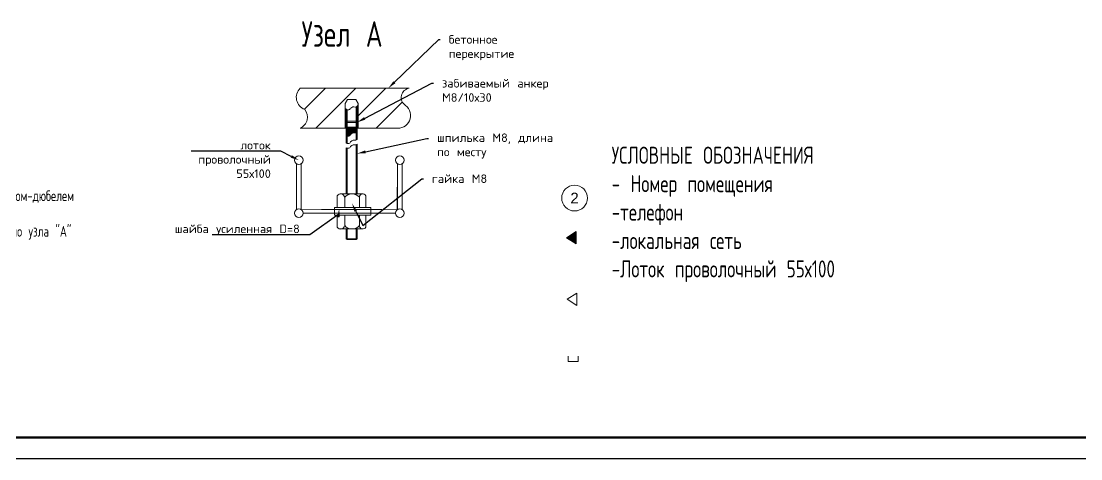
# Model space of a CAD drawing. Header units: millimetres. Extents: x 19315 to 19945, y -12070 to -11773.
# Drawn here: x 19469.2 to 19717.7, y -12070.5 to -11967.8 of the extents above; entities that cross this region are included whole.
import ezdxf
from ezdxf import colors
from ezdxf.entities.mleader import LeaderData, LeaderLine
from ezdxf.enums import TextEntityAlignment as Align
from ezdxf.math import Vec2, Vec3

# ---------------------------------------------------------------- set-up
doc = ezdxf.new("R2010")
doc.units = ezdxf.units.MM
for name, color, linetype in [('0 @ 0.01', 7, 'Continuous'), ('0 @ 0.125', 7, 'Continuous'), ('0 @ 0.25', 7, 'Continuous'), ('0 @ 1', 7, 'Continuous'), ('0 @ 2', 7, 'Continuous'), ('0_FORMAT', 7, 'Continuous')]:
    doc.layers.add(name, color=color, linetype=linetype)
doc.layers.add('АР 0', color=7, linetype='Continuous', lineweight=15)
doc.layers.add('Экспликация', color=255, linetype='Continuous', lineweight=15)
doc.styles.add('1- arial', font='arial.ttf')
doc.styles.add('Romans_0.7', font='romans.shx', dxfattribs={"width": 0.7, "height": 300})
doc.styles.get("Standard").update_dxf_attribs({"font": 'txt.shx', "width": 0.7, "height": 2.5})

# ---------------------------------------------------------------- blocks, each defined once
blk = doc.blocks.new('*U9')
at = {"layer": '0_FORMAT', "lineweight": 60}
blk.add_line((625, 5), (20, 5), dxfattribs=at)
at = {"layer": '0_FORMAT'}
blk.add_line((630, 0), (0, 0), dxfattribs=at)
at = {"layer": '0_FORMAT', "style": 'Romans_0.7', "width": 0.7}
for tag, p in [('ДОЛЖНОСТЬ_1', (441.5, 32.5)), ('ФАМИЛИЯ_1', (460.5, 32.5)), ('ДОЛЖНОСТЬ_2', (441.5, 27.5)), ('ФАМИЛИЯ_2', (460.5, 27.5)), ('ДОЛЖНОСТЬ_3', (441.5, 22.5)), ('ФАМИЛИЯ_3', (460.5, 22.5)), ('ДОЛЖНОСТЬ_4', (441.5, 17.5)), ('ФАМИЛИЯ_4', (460.5, 17.5)), ('ДОЛЖНОСТЬ_5', (441.5, 12.5)), ('ФАМИЛИЯ_5', (460.5, 12.5)), ('ДОЛЖНОСТЬ_6', (441.5, 7.5)), ('ФАМИЛИЯ_6', (460.5, 7.5))]:
    blk.add_attdef(tag, text='', height=3, dxfattribs=at).set_placement(p, align=Align.MIDDLE_LEFT)
for tag, p in [('СТАДИЯ', (582.5, 25)), ('ЛИСТ', (597.5, 25)), ('ЛИСТОВ', (615, 25))]:
    blk.add_attdef(tag, text='', height=3, dxfattribs=at).set_placement(p, align=Align.MIDDLE_CENTER)
blk = doc.blocks.new('Экспл_Помещений')
at = {"layer": 'Экспликация'}
blk.add_circle((0, 0), 3, dxfattribs=at)
at = {"layer": 'Экспликация', "color": 0, "style": '1- arial', "flags": 12}
blk.add_attdef('№_ПОМЕЩЕНИЯ', text='', height=2.5, dxfattribs=at).set_placement((0, 0), align=Align.MIDDLE_CENTER)
blk = doc.blocks.new('A$C75693DE6')
at = {"color": 3, "lineweight": 13, "ltscale": 0.1}
for p, q in [((-1.44, 2.23), (0, 0)), ((-1.44, 2.23), (1.44, 2.23)), ((1.44, 2.23), (0, 0))]:
    blk.add_line(p, q, dxfattribs=at)
blk = doc.blocks.new('A$C0D903EA8')
at = {"color": 4, "lineweight": 13, "ltscale": 0.1}
for p, q in [((-1.13, 10.77), (-1.13, 0)), ((0, 10.77), (0, 0))]:
    blk.add_line(p, q, dxfattribs=at)
blk = doc.blocks.new('*U193')
at = {"layer": '0 @ 0.01', "lineweight": 13, "ltscale": 0.1}
h = blk.add_hatch(dxfattribs=at)
h.set_pattern_fill('ACAD_ISO05W100', color=256, scale=0.1, angle=45)
h.set_pattern_definition([(45, (-36.8696203, -306.875188), (-0.0035355339059, 0.0035355339059), [0.024, -0.003, 0.0005, -0.003, 0.0005, -0.003])])
h.paths.add_polyline_path([(19547.43, -11993.97, 0.213496), (19548.01, -11993.78), (19548.01, -11992.87), (19545.44, -11992.87), (19545.44, -11994.67, 0.238244), (19546.32, -11994.67, -0.361941)])
at = {"layer": '0 @ 0.125', "lineweight": 13, "ltscale": 0.1}
h = blk.add_hatch(dxfattribs=at)
h.set_pattern_fill('ACAD_ISO05W100', color=256, scale=0.1, angle=45)
h.set_pattern_definition([(45, (-36.86962, -306.87519), (-0.04419417382, 0.04419417382), [0.3, -0.0375, 0.00625, -0.0375, 0.00625, -0.0375])])
h.paths.add_polyline_path([(19547.43, -11993.97, 0.213496), (19548.01, -11993.78), (19548.01, -11992.87), (19545.44, -11992.87), (19545.44, -11994.67, 0.238244), (19546.32, -11994.67, -0.361941)])
at = {"layer": '0 @ 0.25', "lineweight": 13, "ltscale": 0.1}
h = blk.add_hatch(dxfattribs=at)
h.set_pattern_fill('ACAD_ISO05W100', color=256, scale=0.1, angle=45)
h.set_pattern_definition([(45, (-36.86962, -306.87519), (-0.08838834765, 0.08838834765), [0.6, -0.075, 0.0125, -0.075, 0.0125, -0.075])])
h.paths.add_polyline_path([(19547.43, -11993.97, 0.213496), (19548.01, -11993.78), (19548.01, -11992.87), (19545.44, -11992.87), (19545.44, -11994.67, 0.238244), (19546.32, -11994.67, -0.361941)])
at = {"layer": '0 @ 1', "lineweight": 13, "ltscale": 0.1}
h = blk.add_hatch(dxfattribs=at)
h.set_pattern_fill('ACAD_ISO05W100', color=256, scale=0.1, angle=45)
h.set_pattern_definition([(45, (-36.8696, -306.8752), (-0.353553391, 0.353553391), [2.4, -0.3, 0.05, -0.3, 0.05, -0.3])])
h.paths.add_polyline_path([(19547.43, -11993.97, 0.213496), (19548.01, -11993.78), (19548.01, -11992.87), (19545.44, -11992.87), (19545.44, -11994.67, 0.238244), (19546.32, -11994.67, -0.361941)])
at = {"layer": '0 @ 2', "lineweight": 13, "ltscale": 0.1}
h = blk.add_hatch(dxfattribs=at)
h.set_pattern_fill('ACAD_ISO05W100', color=256, scale=0.1, angle=45)
h.set_pattern_definition([(45, (-36.8696, -306.8752), (-0.70710678, 0.70710678), [4.8, -0.6, 0.1, -0.6, 0.1, -0.6])])
h.paths.add_polyline_path([(19547.43, -11993.97, 0.213496), (19548.01, -11993.78), (19548.01, -11992.87), (19545.44, -11992.87), (19545.44, -11994.67, 0.238244), (19546.32, -11994.67, -0.361941)])

msp = doc.modelspace()

# ---------------------------------------------------------------- hatches: boundary and pattern name
at = {"lineweight": 13, "ltscale": 0.1}
h = msp.add_hatch(dxfattribs=at)
h.set_pattern_fill('ACAD_ISO05W100', color=256, angle=45)
h.set_pattern_definition([(45, (-36.8696, -306.875), (-3.5355339, 3.5355339), [24, -3, 0.5, -3, 0.5, -3])])
h.paths.add_polyline_path([(19545.79, -11986.18), (19547.7, -11986.18), (19548.27, -11987.07, -0.068686), (19548.27, -11987.28), (19548.27, -11992.87), (19557.02, -11992.87, 0.788895), (19559.38, -11987.56, -0.6885), (19560.25, -11983.51), (19534.64, -11983.51, 0.553004), (19535.74, -11988.47, -0.499495), (19534.64, -11992.87), (19545.24, -11992.87), (19545.24, -11987.07)])
h = msp.add_hatch(dxfattribs=at)
h.set_pattern_fill('ACAD_ISO08W100', color=256, scale=0.1, angle=315)
h.set_pattern_definition([(315, (-36.8696, -306.8752), (0.353553391, 0.353553391), [2.4, -0.3, 0.6, -0.3])])
h.paths.add_polyline_path([(19545.44, -11988.43, -0.090528), (19545.24, -11988.23), (19545.24, -11992.87), (19545.44, -11992.87), (19545.44, -11991.31)])
h.paths.add_polyline_path([(19545.69, -11988.54, -0.089988), (19545.44, -11988.43), (19545.44, -11991.31), (19545.44, -11991.53), (19545.69, -11991.25)])
h.paths.add_polyline_path([(19548.01, -11987.76, -0.09402), (19547.76, -11987.9), (19547.76, -11991.25), (19548.01, -11991.53)])
h.paths.add_polyline_path([(19548.27, -11987.28, -0.18706), (19548.01, -11987.76), (19548.01, -11992.87), (19548.27, -11992.87)])
h = msp.add_hatch(color=4, dxfattribs=at)
h.dxf.hatch_style = 1
h.set_gradient(color1=(255, 0, 0), color2=(255, 0, 0), tint=1)
h.paths.add_polyline_path([(19599.35, -12017.16), (19597.13, -12018.6), (19599.35, -12020.05)])

# ---------------------------------------------------------------- linework, layer by layer
for p, q in [((19534.64, -11983.51), (19560.25, -11983.51)), ((19545.79, -11986.18), (19545.24, -11987.07)), ((19545.24, -11987.07), (19545.24, -11992.87)), ((19547.7, -11986.18), (19545.79, -11986.18)), ((19548.27, -11987.07), (19547.7, -11986.18)), ((19548.27, -11992.87), (19548.27, -11987.07)), ((19545.44, -11992.87), (19545.44, -11988.43)), ((19545.69, -11992.69), (19545.69, -11988.54)), ((19547.76, -11992.69), (19547.76, -11987.9)), ((19548.01, -11992.87), (19548.01, -11987.76)), ((19545.44, -11991.53), (19545.69, -11991.25)), ((19545.44, -11992.87), (19545.44, -11991.31)), ((19548.01, -11991.53), (19545.44, -11991.53)), ((19545.69, -11991.25), (19547.76, -11991.25)), ((19547.76, -11991.25), (19548.01, -11991.53)), ((19548.01, -11991.53), (19548.01, -11995.52)), ((19545.24, -11992.87), (19534.64, -11992.87)), ((19545.24, -11992.87), (19548.27, -11992.87)), ((19545.24, -11992.87), (19545.44, -11992.87)), ((19545.44, -11992.87), (19545.69, -11992.69)), ((19545.44, -11992.87), (19545.44, -11996.41)), ((19545.66, -11994.75), (19545.66, -11996.49)), ((19545.69, -11992.69), (19547.76, -11992.69)), ((19547.76, -11992.69), (19548.01, -11992.87)), ((19547.79, -11993.89), (19547.79, -11995.66)), ((19548.01, -11993.78), (19547.84, -11993.89)), ((19548.27, -11992.87), (19557.02, -11992.87)), ((19545.44, -11997.51), (19545.44, -12008.31)), ((19547.79, -11996.75), (19547.79, -12008.31)), ((19548.01, -11996.61), (19548.01, -12008.31)), ((19545.66, -11997.59), (19545.66, -12008.31)), ((19533.79, -12001.24), (19533.79, -12012.01)), ((19534.91, -12001.24), (19534.91, -12012.01)), ((19557.44, -12012.02), (19557.48, -12001.25)), ((19558.61, -12012.02), (19558.61, -12001.25)), ((19543.35, -12011.52), (19543.35, -12008.74)), ((19544.26, -12008.31), (19549.34, -12008.31)), ((19545.1, -12009.11), (19545.1, -12011.52)), ((19548.54, -12011.52), (19548.54, -12009.11)), ((19550.04, -12008.74), (19550.04, -12011.52)), ((19534.91, -12012.01), (19557.48, -12012.02)), ((19543.35, -12012.01), (19539.63, -12012.01)), ((19542.7, -12011.52), (19551.25, -12011.52)), ((19542.7, -12011.52), (19542.7, -12013.32)), ((19543.35, -12012.01), (19550.04, -12012.01)), ((19550.04, -12012.01), (19553.79, -12012.01)), ((19551.25, -12011.52), (19551.25, -12013.32)), ((19546.51, -12012.83), (19535.35, -12012.83)), ((19539.63, -12012.83), (19553.79, -12012.83)), ((19543.35, -12013.32), (19542.7, -12013.32)), ((19543.35, -12013.32), (19550.04, -12013.32)), ((19543.35, -12016.11), (19543.35, -12013.32)), ((19543.73, -12012.83), (19549.63, -12012.83)), ((19549.63, -12013.32), (19543.73, -12013.32)), ((19545.1, -12013.32), (19545.1, -12015.74)), ((19548.54, -12015.74), (19548.54, -12013.32)), ((19557.03, -12012.83), (19549.63, -12012.83)), ((19550.04, -12013.32), (19550.04, -12016.11)), ((19550.04, -12013.32), (19551.25, -12013.32)), ((19549.38, -12016.53), (19544, -12016.53)), ((19545.44, -12016.53), (19545.44, -12018.83)), ((19545.66, -12016.53), (19545.66, -12019.02)), ((19547.79, -12016.53), (19547.79, -12019.02)), ((19548.01, -12016.53), (19548.01, -12018.83)), ((19545.66, -12019.02), (19545.44, -12018.83)), ((19545.44, -12018.83), (19548.01, -12018.83)), ((19547.79, -12019.02), (19545.66, -12019.02)), ((19547.79, -12019.02), (19548.01, -12018.83)), ((19597.48, -12047.66), (19597.48, -12046.37)), ((19599.84, -12047.66), (19599.84, -12046.37)), ((19599.84, -12047.66), (19597.48, -12047.66))]:
    msp.add_line(p, q, dxfattribs=at)
at = {"color": 3, "lineweight": 13, "ltscale": 0.1}
for p, q in [((19599.35, -12017.16), (19597.13, -12018.6)), ((19599.35, -12017.16), (19599.35, -12020.05)), ((19599.35, -12020.05), (19597.13, -12018.6))]:
    msp.add_line(p, q, dxfattribs=at)
at = {"lineweight": 13, "ltscale": 0.1}
for centre in [(19534.35, -12000.41), (19558.03, -12000.41), (19534.35, -12012.83), (19558.03, -12012.83)]:
    msp.add_circle(centre, 1, dxfattribs=at)
for centre, radius, start, end in [((19536.75, -11985.65), 3, 134.6257, 250.3968), ((19560.59, -11985.7), 2.22, 98.7874, 236.977), ((19547.53, -11987.18), 0.756, 271.8875, 7.8585), ((19557.57, -11989.93), 2.99, 259.4779, 52.5568), ((19533.54, -11990.26), 2.83, 292.8583, 39.0259), ((19545.88, -11987.79), 0.783, 214.7329, 325.2671), ((19547.25, -11988.81), 0.926, 70.9861, 141.4387), ((19545.88, -11993.8), 0.976, 243.1989, 296.8011), ((19547.3, -11994.99), 1.03, 83.61, 162.241), ((19547.51, -11993.22), 0.745, 262.4693, 311.9986), ((19545.88, -11995.54), 0.976, 243.1989, 296.8011), ((19545.88, -11996.64), 0.976, 243.1989, 296.8011), ((19547.3, -11996.73), 1.03, 83.61, 162.241), ((19547.3, -11997.82), 1.03, 83.61, 162.241), ((19547.51, -11994.97), 0.745, 262.4693, 311.9986), ((19547.51, -11996.06), 0.745, 262.4693, 311.9986), ((19544.16, -12009.26), 0.957, 9.1648, 146.9497), ((19546.82, -12010.56), 2.25, 40.1489, 139.8511), ((19549.33, -12009.11), 0.798, 27.9103, 179.7014), ((19544.16, -12015.6), 0.952, 212.2988, 351.5867), ((19546.82, -12014.29), 2.25, 220.1489, 319.8511), ((19549.33, -12015.74), 0.796, 179.7229, 332.6654)]:
    msp.add_arc(centre, radius, start, end, dxfattribs=at)

# ---------------------------------------------------------------- block references
at = {"color": 7}
msp.add_blockref('*U9', (19315.01, -12070.47), dxfattribs=at)
at = {"color": 4, "lineweight": 13}
msp.add_blockref('*U193', (0, 0), dxfattribs=at)
at = {"lineweight": 13, "ltscale": 0.1}
msp.add_blockref('A$C0D903EA8', (19558.61, -12012.02), dxfattribs=at)
at = {"color": 4, "lineweight": 13, "ltscale": 0.1, "rotation": 270}
msp.add_blockref('A$C75693DE6', (19597.29, -12033.04), dxfattribs=at)
at = {"layer": 'Экспликация'}
ref = msp.add_blockref('Экспл_Помещений', (19599.01, -12009.29), dxfattribs=dict(at, xscale=1.008, yscale=1.008, zscale=1.008))
ref.add_attrib('№_ПОМЕЩЕНИЯ', '2', dxfattribs={"color": 7, "height": 2.52, "style": '1- arial'}).set_placement((19599.01, -12009.29), align=Align.MIDDLE_CENTER)

# ---------------------------------------------------------------- texts
at = {"lineweight": 13, "ltscale": 0.1, "insert": (19353.98, -12007.51), "char_height": 2.5, "attachment_point": 1}
msp.add_mtext_dynamic_manual_height_columns('\\pi-7.5,l10,t10;1.^Iв кабинетах проложить кабель под подвесным потолком открыто с креплением хомутом-дюбелем 8х40 к бетонному потолку  с шагом не более 0,5м\\P2.^IКабеля проложить в лотке проволочном 55х100 с креплением лотка к потолку согласно узла "А"\\P3.^IШкаф телекоммуникационный 42u 600х800\\P ', width=142.1265, gutter_width=12.5, heights=[0], dxfattribs=at)
at = {"layer": 'АР 0', "ltscale": 3, "width": 0.7}
msp.add_text('Узел А', height=6, dxfattribs=at).set_placement((19544.48, -11973.8), align=Align.CENTER)
at = {"layer": 'Экспликация', "lineweight": 25, "insert": (19607.71, -11997.24), "char_height": 4, "attachment_point": 1}
msp.add_mtext_dynamic_manual_height_columns('УСЛОВНЫЕ ОБОЗНАЧЕНИЯ\\P\\pi-4,l4;- Номер помещения \\P-телефон{\\H2.66667x; }\\P-локальная сеть{\\H2.11111x; }\\P-Лоток проволочный 55х100 {\\H2.2963x; }', width=159.9882, gutter_width=8.9, heights=[67.67], dxfattribs=at)

# ---------------------------------------------------------------- leaders
at = {"lineweight": 13, "ltscale": 0.1}
ml = msp.add_multileader_mtext('Standard', dxfattribs=at)
ml.set_content('{\\W1;бетонное перекрытие}', color=256)
ml.set_leader_properties()
ml.build(insert=Vec2(0, 0))
ml.multileader.update_dxf_attribs({"text_right_attachment_type": 6, "dogleg_length": 0.36, "arrow_head_size": 2})
ctx = ml.context
ctx.base_point, ctx.char_height, ctx.arrow_head_size, ctx.plane_origin = Vec3(19567.5, -11972.07), 2, 2, Vec3(19553.84, -11985.44)
ctx.right_attachment = 6
notes = []
notes.append((ctx, [(0, (1, 1, 0), (19567.14, -11972.07), (1, 0), 0.36, [(0, [(19555.32, -11983.51)], 0, [])])]))
ctx.mtext.insert, ctx.mtext.width, ctx.mtext.flow_direction = Vec3(19569.5, -11971.07), 23.6354, 5
ml = msp.add_multileader_mtext('Standard', dxfattribs=at)
ml.set_content('{\\W1;забиваемый анкер М8/10х30}', color=256)
ml.set_leader_properties()
ml.build(insert=Vec2(0, 0))
ml.multileader.update_dxf_attribs({"text_right_attachment_type": 6, "dogleg_length": 0.36, "arrow_head_size": 2})
ctx = ml.context
ctx.base_point, ctx.char_height, ctx.arrow_head_size, ctx.plane_origin = Vec3(19565.93, -11982.36), 2, 2, Vec3(19552.27, -12001.66)
ctx.right_attachment = 6
notes.append((ctx, [(0, (1, 1, 0), (19565.57, -11982.36), (1, 0), 0.36, [(0, [(19548.01, -11991.53)], 0, [])])]))
ctx.mtext.insert, ctx.mtext.width, ctx.mtext.flow_direction = Vec3(19567.93, -11981.36), 31.7254, 5
ml = msp.add_multileader_mtext('Standard', dxfattribs=at)
ml.set_content('{\\W1;шпилька М8, длина по месту}', color=256)
ml.set_leader_properties()
ml.build(insert=Vec2(0, 0))
ml.multileader.update_dxf_attribs({"text_right_attachment_type": 6, "dogleg_length": 0.36, "arrow_head_size": 2})
ctx = ml.context
ctx.base_point, ctx.char_height, ctx.arrow_head_size, ctx.plane_origin = Vec3(19564.76, -11995.3), 2, 2, Vec3(19551.1, -12014.6)
ctx.right_attachment = 6
notes.append((ctx, [(0, (1, 1, 0), (19564.4, -11995.3), (1, 0), 0.36, [(0, [(19548.01, -11998.86)], 0, [])])]))
ctx.mtext.insert, ctx.mtext.width, ctx.mtext.flow_direction = Vec3(19566.76, -11994.13), 31.7254, 5
ml = msp.add_multileader_mtext('Standard', dxfattribs=at)
ml.set_content('{\\W1;лоток \\Pпроволочный 55х100}', color=256)
ml.set_leader_properties()
ml.build(insert=Vec2(0, 0))
ml.multileader.update_dxf_attribs({"text_right_attachment_type": 6, "dogleg_length": 0.36, "arrow_head_size": 2})
ctx = ml.context
ctx.base_point, ctx.char_height, ctx.arrow_head_size, ctx.plane_origin = Vec3(19504.78, -11996.89), 2, 2, Vec3(19517.3, -12014.89)
ctx.right_attachment, ctx.text_align_type = 6, 2
notes.append((ctx, [(1, (1, 1, 0), (19530.14, -11998.29), (-1, 0), 0.36, [(0, [(19534.35, -12000.41)], 0, [])])]))
ctx.mtext.insert, ctx.mtext.width, ctx.mtext.alignment, ctx.mtext.flow_direction = Vec3(19527.78, -11995.89), 18.467, 3, 5
ml = msp.add_multileader_mtext('Standard', dxfattribs=at)
ml.set_content('{\\W1;гайка М8}', color=256)
ml.set_leader_properties()
ml.build(insert=Vec2(0, 0))
ml.multileader.update_dxf_attribs({"text_right_attachment_type": 6, "dogleg_length": 0.36, "arrow_head_size": 2})
ctx = ml.context
ctx.base_point, ctx.char_height, ctx.arrow_head_size, ctx.plane_origin = Vec3(19563.57, -12004.75), 2, 2, Vec3(19549.91, -12024.05)
ctx.right_attachment = 6
notes.append((ctx, [(0, (1, 1, 0), (19563.21, -12004.75), (1, 0), 0.36, [(1, [(19546.82, -12010.56), (19549.33, -12015.74)], 0, [])])]))
ctx.mtext.insert, ctx.mtext.width, ctx.mtext.flow_direction = Vec3(19565.57, -12003.75), 18.467, 5
ml = msp.add_multileader_mtext('Standard', dxfattribs=at)
ml.set_content('{\\W1;шайба усиленная D=8}', color=256)
ml.set_leader_properties()
ml.build(insert=Vec2(0, 0))
ml.multileader.update_dxf_attribs({"text_right_attachment_type": 6, "dogleg_length": 0.36, "arrow_head_size": 2})
ctx = ml.context
ctx.base_point, ctx.char_height, ctx.arrow_head_size, ctx.plane_origin = Vec3(19503.24, -12016.51), 2, 2, Vec3(19498.73, -12027.09)
ctx.right_attachment, ctx.text_align_type = 6, 2
notes.append((ctx, [(1, (1, 1, 0), (19536.94, -12017.91), (-1, 0), 0.36, [(0, [(19543.83, -12011.76), (19543.69, -12013.1)], 0, [])])]))
ctx.mtext.insert, ctx.mtext.width, ctx.mtext.alignment, ctx.mtext.flow_direction = Vec3(19534.58, -12015.51), 32.6262, 3, 5
for ctx, leaders in notes:
    for number, flags, end, landing, length, lines in leaders:
        leader = LeaderData()
        leader.index, (leader.has_last_leader_line, leader.has_dogleg_vector, leader.attachment_direction) = number, flags
        leader.last_leader_point, leader.dogleg_vector, leader.dogleg_length = Vec3(end), Vec3(landing), length
        for number, points, colour, breaks in lines:
            line = LeaderLine()
            line.index, line.vertices, line.color, line.breaks = number, Vec3.list(points), colors.encode_raw_color(colour), breaks
            leader.lines.append(line)
        ctx.leaders.append(leader)

doc.saveas('drawing.dxf')
